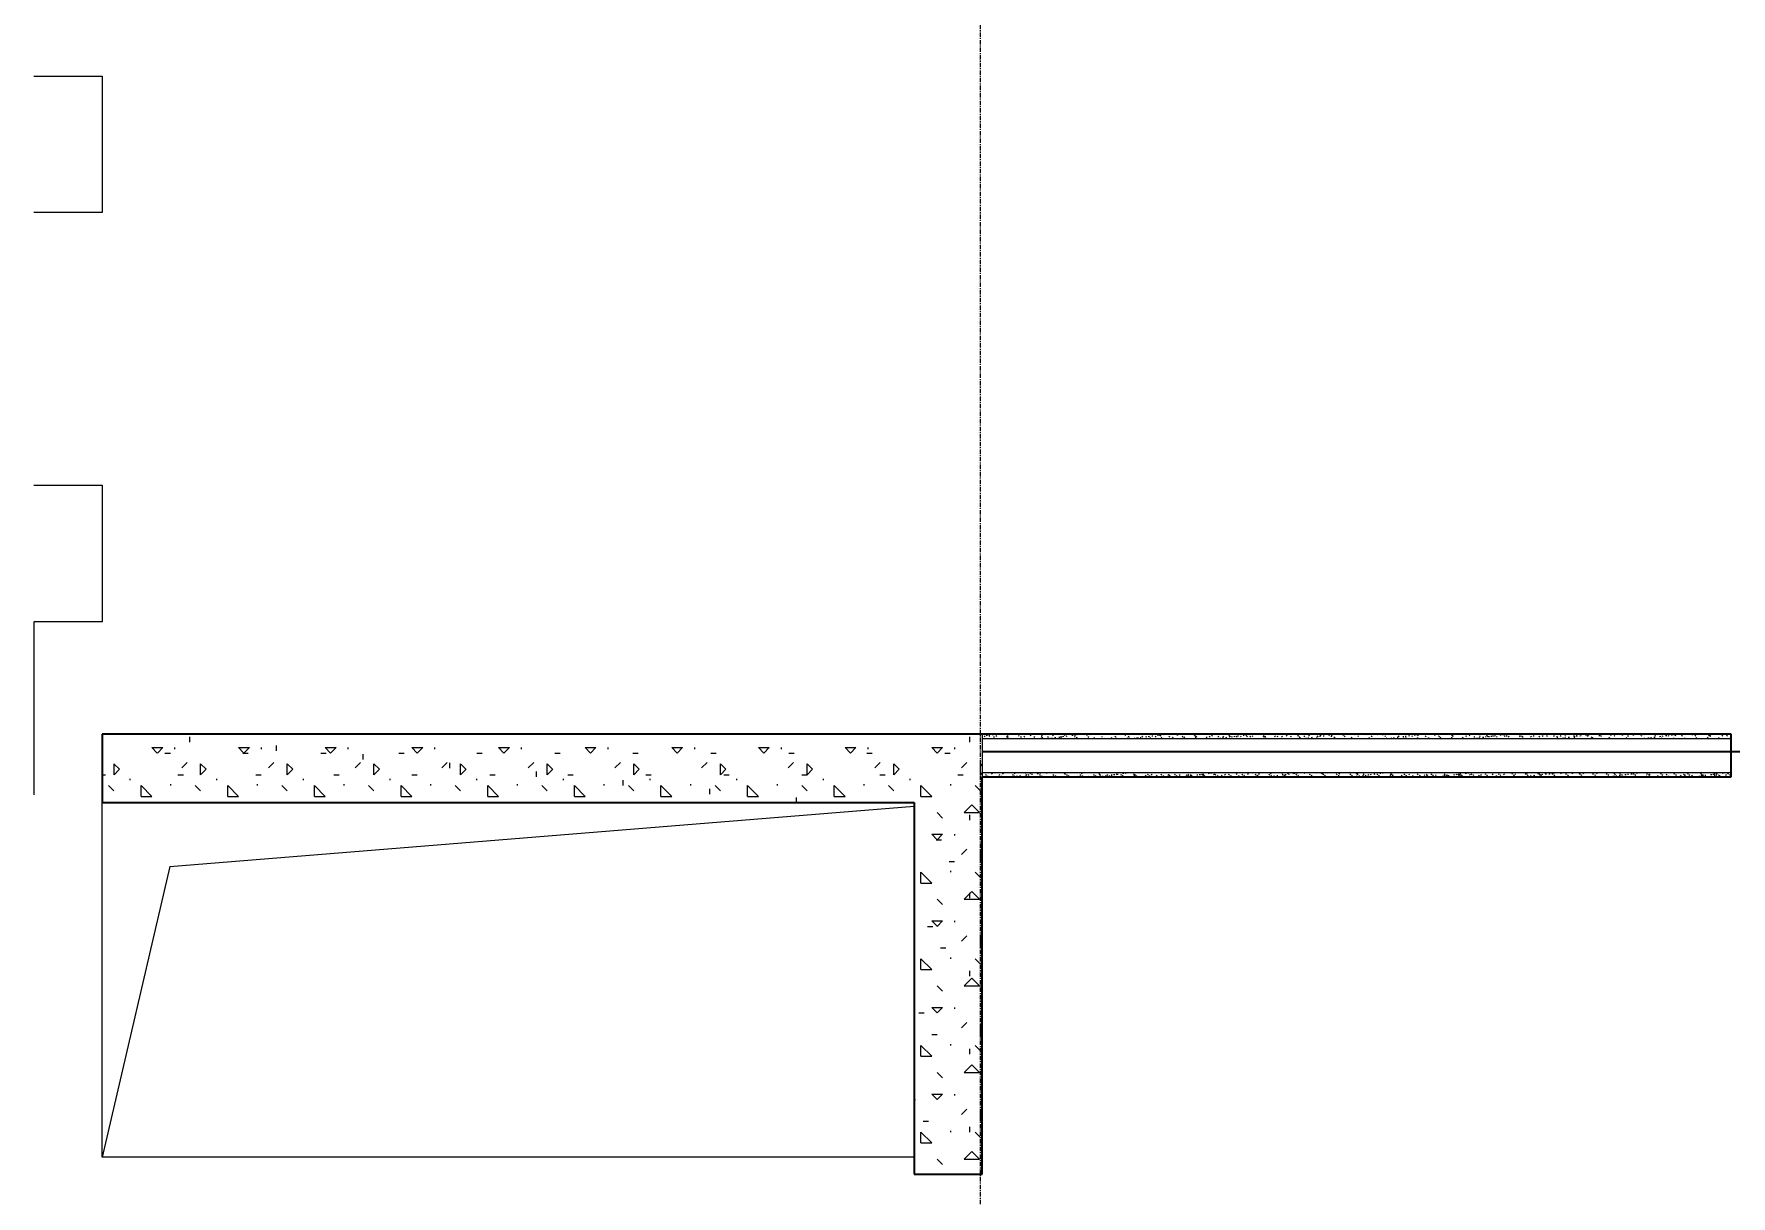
# Model space of a CAD drawing. Header units: millimetres. Extents: x -4948 to 42228, y -4856 to 69378.
# Drawn here: x 2734 to 7709, y 36928 to 40336 of the extents above; entities that cross this region are included whole.
import ezdxf

# ---------------------------------------------------------------- set-up
doc = ezdxf.new("R2010")
doc.units = ezdxf.units.MM
doc.linetypes.add('Линия сетки', pattern=[22.225, 12.7, -3.175, 3.175, -3.175])
for name, color, linetype, lineweight in [('A-DETL', 90, 'Continuous', 9), ('A-DETL-THIN', 151, 'Continuous', 13), ('A-FLOR', 192, 'Continuous', 13), ('A-WALL', 113, 'Continuous', 13), ('A-WALL-PATT', 111, 'Continuous', 13), ('I-WALL', 2, 'Continuous', 13), ('S-GRID', 1, 'Continuous', 30)]:
    doc.layers.add(name, color=color, linetype=linetype, lineweight=lineweight)

# ---------------------------------------------------------------- blocks, each defined once
blk = doc.blocks.new('27ELB-RD-AR-0000-BIM_rvt-1-1 этаж отм_ _0_000 лотки')
at = {"layer": 'A-DETL', "color": 252, "lineweight": 35}
blk.add_line((5513.9, 38232.1), (9708.9, 38232.1), dxfattribs=at)
at = {"layer": 'A-DETL-THIN', "color": 252, "lineweight": 9}
for q in [(5313.9, 38071.1), (2933.9, 37042.1)]:
    blk.add_line((3132.3, 37894.1), q, dxfattribs=at)
at = {"layer": 'A-WALL', "color": 252, "lineweight": 9}
for p, q in [((5513.9, 38282.1), (5513.9, 38269.6)), ((5513.9, 38269.6), (7708.9, 38269.6)), ((5513.9, 38269.6), (5513.9, 38169.6)), ((5513.9, 38169.6), (5513.9, 38157.1)), ((5513.9, 38169.6), (7708.9, 38169.6))]:
    blk.add_line(p, q, dxfattribs=at)
at = {"layer": 'A-WALL-PATT', "color": 252, "linetype": 'Continuous', "lineweight": 9}
for p, q in [((3190.9, 38258.7), (3190.9, 38274.6)), ((5476.9, 38258.7), (5476.9, 38274.6)), ((5519.7, 38275.3), (5522.4, 38277.4)), ((5525.5, 38279), (5528.8, 38279.5)), ((5532.7, 38280), (5536, 38280.4)), ((5533.7, 38277.7), (5536.2, 38275.4)), ((5543, 38281.4), (5546.3, 38281.8)), ((5546.5, 38275.4), (5549.3, 38273.6)), ((5554, 38276.6), (5556.7, 38278.6)), ((5584.5, 38277.3), (5586.9, 38275.1)), ((5586.1, 38275.5), (5588.9, 38273.7)), ((5586.9, 38275.1), (5586.9, 38275.1)), ((5586.9, 38275.1), (5589.3, 38272.9)), ((5587.3, 38277), (5590, 38279)), ((5619.8, 38276.8), (5622.4, 38278.9)), ((5625.6, 38275.6), (5628.4, 38273.8)), ((5636.1, 38276.1), (5638.5, 38273.9)), ((5654.1, 38278.1), (5656.7, 38280.1)), ((5665.2, 38275.7), (5668, 38273.8)), ((5686.9, 38275.7), (5689.2, 38273.6)), ((5687.3, 38278.5), (5690, 38280.5)), ((5689.2, 38273.6), (5689.2, 38273.6)), ((5689.2, 38273.6), (5691.7, 38271.3)), ((5704.7, 38275.7), (5707.5, 38273.9)), ((5708.1, 38270.2), (5711.4, 38270.6)), ((5715.3, 38271.2), (5718.6, 38271.6)), ((5719.8, 38278.3), (5722.5, 38280.4)), ((5725.6, 38272.5), (5729, 38273)), ((5738.5, 38274.6), (5740.9, 38272.3)), ((5742.3, 38274.7), (5745.6, 38275.1)), ((5744.3, 38275.8), (5747.1, 38274)), ((5749.5, 38275.7), (5752.8, 38276.1)), ((5754.1, 38279.6), (5756.8, 38281.6)), ((5759.8, 38277), (5763.1, 38277.5)), ((5776.5, 38279.2), (5779.8, 38279.6)), ((5783.7, 38280.2), (5787, 38280.6)), ((5783.8, 38275.9), (5786.6, 38274.1)), ((5787.4, 38280), (5790, 38282)), ((5789.3, 38274.1), (5791.6, 38272)), ((5791.6, 38272), (5791.6, 38272)), ((5791.6, 38272), (5794.1, 38269.7)), ((5794, 38281.5), (5797.3, 38282)), ((5806.5, 38269.6), (5807.2, 38270.1)), ((5819.8, 38279.9), (5822.5, 38281.9)), ((5823.4, 38275.9), (5826.2, 38274.1)), ((5830.9, 38282.1), (5832.3, 38280.9)), ((5839.2, 38269.6), (5840.4, 38270.6)), ((5840.9, 38273), (5843.3, 38270.8)), ((5854.1, 38281.1), (5855.5, 38282.1)), ((5862.9, 38276), (5865.7, 38274.2)), ((5871.9, 38269.6), (5872.9, 38270.4)), ((5881.3, 38282.1), (5881.5, 38281.9)), ((5887.4, 38281.5), (5888.2, 38282.1)), ((5891.7, 38272.6), (5894, 38270.4)), ((5894, 38270.4), (5894, 38270.4)), ((5894, 38270.4), (5894.9, 38269.6)), ((5902.5, 38276.1), (5905.3, 38274.3)), ((5904.6, 38269.6), (5907.2, 38271.6)), ((5919.9, 38281.4), (5920.8, 38282.1)), ((5931.6, 38282.1), (5932.2, 38281.6)), ((5932.2, 38281.6), (5932.2, 38281.6)), ((5932.2, 38281.6), (5934.7, 38279.3)), ((5937.8, 38270), (5940.5, 38272.1)), ((5942, 38276.2), (5944.8, 38274.4)), ((5943.2, 38271.5), (5945.3, 38269.6)), ((5959.1, 38270.4), (5962.5, 38270.8)), ((5966.3, 38271.3), (5969.6, 38271.8)), ((5970.3, 38269.9), (5973, 38271.9)), ((5976.6, 38272.7), (5980, 38273.1)), ((5981.6, 38276.2), (5984.4, 38274.4)), ((5982, 38282.1), (5983.9, 38280.3)), ((5993.3, 38274.9), (5996.6, 38275.3)), ((5994.1, 38271), (5995.6, 38269.6)), ((6000.5, 38275.8), (6003.8, 38276.3)), ((6004.6, 38271.1), (6007.3, 38273.1)), ((6010.8, 38277.2), (6014.1, 38277.6)), ((6021.1, 38276.3), (6023.9, 38274.5)), ((6027.5, 38279.4), (6030.8, 38279.8)), ((6032.3, 38282.1), (6034.6, 38280)), ((6034.6, 38280), (6034.6, 38280)), ((6034.6, 38280), (6037, 38277.8)), ((6034.7, 38280.3), (6038, 38280.8)), ((6037.8, 38271.5), (6040.5, 38273.6)), ((6045, 38281.7), (6048.2, 38282.1)), ((6045.6, 38269.9), (6046, 38269.6)), ((6060.7, 38276.4), (6063.5, 38274.6)), ((6070.3, 38271.4), (6073, 38273.4)), ((6083.8, 38281.1), (6086.3, 38278.8)), ((6100.2, 38276.4), (6103, 38274.6)), ((6104.6, 38272.6), (6107.3, 38274.7)), ((6134.6, 38280.6), (6137, 38278.5)), ((6137, 38278.5), (6137, 38278.5)), ((6137, 38278.5), (6139.4, 38276.2)), ((6137.9, 38273), (6140.5, 38275.1)), ((6139.8, 38276.5), (6142.6, 38274.7)), ((6170.4, 38272.9), (6173, 38274.9)), ((6179.3, 38276.6), (6182.1, 38274.8)), ((6186.2, 38279.5), (6188.7, 38277.2)), ((6204.7, 38274.1), (6207.3, 38276.2)), ((6210.1, 38270.5), (6213.5, 38271)), ((6217.3, 38271.5), (6220.6, 38271.9)), ((6218.9, 38276.7), (6221.7, 38274.9)), ((6227.6, 38272.8), (6231, 38273.3)), ((6237, 38279.1), (6239.3, 38276.9)), ((6237.9, 38274.5), (6240.6, 38276.6)), ((6239.3, 38276.9), (6239.3, 38276.9)), ((6239.3, 38276.9), (6241.8, 38274.6)), ((6244.3, 38275), (6247.7, 38275.5)), ((6251.5, 38276), (6254.8, 38276.4)), ((6258.4, 38276.7), (6261.2, 38274.9)), ((6261.8, 38277.3), (6265.2, 38277.8)), ((6270.4, 38274.4), (6273.1, 38276.4)), ((6278.5, 38279.5), (6281.8, 38280)), ((6285.7, 38280.5), (6289, 38280.9)), ((6288.6, 38277.9), (6291, 38275.7)), ((6296, 38281.8), (6298, 38282.1)), ((6298, 38276.8), (6300.8, 38275)), ((6304.7, 38275.6), (6307.4, 38277.7)), ((6337.5, 38276.9), (6340.3, 38275.1)), ((6337.9, 38276), (6340.6, 38278.1)), ((6339.4, 38277.5), (6341.7, 38275.4)), ((6341.7, 38275.4), (6341.7, 38275.4)), ((6341.7, 38275.4), (6344.2, 38273.1)), ((6370.4, 38275.9), (6373.1, 38277.9)), ((6377.1, 38277), (6379.9, 38275.2)), ((6391, 38276.4), (6393.4, 38274.1)), ((6404.7, 38277.1), (6407.4, 38279.2)), ((6416.6, 38277), (6419.4, 38275.2)), ((6438, 38277.6), (6440.6, 38279.6)), ((6441.8, 38275.9), (6444.1, 38273.8)), ((6444.1, 38273.8), (6444.1, 38273.8)), ((6444.1, 38273.8), (6446.6, 38271.5)), ((6456.2, 38277.1), (6459, 38275.3)), ((6461.2, 38270.7), (6464.5, 38271.1)), ((6468.3, 38271.6), (6471.6, 38272.1)), ((6470.5, 38277.4), (6473.1, 38279.4)), ((6478.6, 38273), (6482, 38273.4)), ((6493.3, 38274.8), (6495.8, 38272.6)), ((6495.3, 38275.2), (6498.7, 38275.6)), ((6495.7, 38277.2), (6498.5, 38275.4)), ((6502.5, 38276.1), (6505.8, 38276.6)), ((6504.8, 38278.6), (6507.4, 38280.7)), ((6512.8, 38277.5), (6516.2, 38277.9)), ((6529.5, 38279.7), (6532.9, 38280.1)), ((6535.3, 38277.2), (6538.1, 38275.4)), ((6536.7, 38280.6), (6540, 38281.1)), ((6538, 38279.1), (6540.7, 38281.1)), ((6544.2, 38274.4), (6546.5, 38272.2)), ((6546.5, 38272.2), (6546.5, 38272.2)), ((6546.5, 38272.2), (6549, 38270)), ((6547, 38282), (6547.7, 38282.1)), ((6570.5, 38278.9), (6573.2, 38280.9)), ((6574.8, 38277.3), (6577.6, 38275.5)), ((6586.1, 38282.1), (6587.2, 38281.1)), ((6591.1, 38269.6), (6591.1, 38269.6)), ((6595.7, 38273.3), (6598.2, 38271)), ((6604.8, 38280.1), (6607.4, 38282.1)), ((6614.4, 38277.4), (6617.2, 38275.6)), ((6638, 38280.6), (6640, 38282.1)), ((6646.6, 38272.8), (6648.9, 38270.7)), ((6648.9, 38270.7), (6648.9, 38270.7)), ((6648.9, 38270.7), (6650.1, 38269.6)), ((6653.9, 38277.5), (6656.7, 38275.7)), ((6656.4, 38269.6), (6657.9, 38270.7)), ((6670.5, 38280.4), (6672.7, 38282.1)), ((6686.8, 38282.1), (6687.1, 38281.8)), ((6687.1, 38281.8), (6687.1, 38281.8)), ((6687.1, 38281.8), (6689.5, 38279.6)), ((6689.1, 38269.6), (6691.1, 38271.1)), ((6693.5, 38277.5), (6696.3, 38275.7)), ((6698.1, 38271.7), (6700.4, 38269.6)), ((6704.8, 38281.6), (6705.4, 38282.1)), ((6712.2, 38270.9), (6715.5, 38271.3)), ((6719.3, 38271.8), (6722.7, 38272.2)), ((6721.8, 38269.6), (6723.6, 38271)), ((6729.7, 38273.2), (6733, 38273.6)), ((6733, 38277.6), (6735.8, 38275.8)), ((6737.1, 38282.1), (6738.8, 38280.6)), ((6738.1, 38282.1), (6738.1, 38282.1)), ((6746.4, 38275.4), (6749.7, 38275.8)), ((6748.9, 38271.3), (6750.8, 38269.6)), ((6753.5, 38276.3), (6756.8, 38276.7)), ((6755.3, 38270.2), (6757.9, 38272.2)), ((6763.8, 38277.7), (6767.2, 38278.1)), ((6770.6, 38281.9), (6770.8, 38282.1)), ((6772.6, 38277.7), (6775.4, 38275.9)), ((6780.5, 38279.9), (6783.9, 38280.3)), ((6787.5, 38282.1), (6789.5, 38280.3)), ((6787.7, 38280.8), (6791, 38281.2)), ((6788.5, 38270.6), (6791.2, 38272.6)), ((6789.5, 38280.3), (6789.5, 38280.3)), ((6789.5, 38280.3), (6791.9, 38278)), ((6800.5, 38270.1), (6801.1, 38269.6)), ((6812.1, 38277.7), (6814.9, 38275.9)), ((6821, 38270.4), (6823.6, 38272.5)), ((6838.7, 38281.3), (6841.2, 38279)), ((6851.3, 38269.7), (6851.4, 38269.6)), ((6851.7, 38277.8), (6854.5, 38276)), ((6855.3, 38271.7), (6857.9, 38273.7)), ((6888.5, 38272.1), (6891.2, 38274.1)), ((6889.5, 38280.9), (6891.8, 38278.7)), ((6891.2, 38277.9), (6894, 38276.1)), ((6891.8, 38278.7), (6891.8, 38278.7)), ((6891.8, 38278.7), (6894.3, 38276.4)), ((6921, 38271.9), (6923.7, 38274)), ((6930.8, 38278), (6933.6, 38276.2)), ((6941.1, 38279.7), (6943.5, 38277.5)), ((6955.3, 38273.2), (6958, 38275.2)), ((6963.2, 38271), (6966.5, 38271.5)), ((6970.3, 38278), (6973.1, 38276.2)), ((6970.3, 38272), (6973.7, 38272.4)), ((6980.7, 38273.3), (6984, 38273.8)), ((6988.6, 38273.6), (6991.2, 38275.6)), ((6991.9, 38279.3), (6994.2, 38277.1)), ((6994.2, 38277.1), (6994.2, 38277.1)), ((6994.2, 38277.1), (6996.7, 38274.9)), ((6997.4, 38275.5), (7000.7, 38276)), ((7004.5, 38276.5), (7007.8, 38276.9)), ((7009.8, 38278.1), (7012.7, 38276.3)), ((7014.8, 38277.8), (7018.2, 38278.3)), ((7021.1, 38273.4), (7023.7, 38275.5)), ((7031.6, 38280), (7034.9, 38280.5)), ((7038.7, 38281), (7042, 38281.4)), ((7043.5, 38278.2), (7045.9, 38275.9)), ((7049.4, 38278.2), (7052.2, 38276.4)), ((7055.4, 38274.7), (7058, 38276.7)), ((7088.6, 38275.1), (7091.3, 38277.1)), ((7088.9, 38278.3), (7091.8, 38276.5)), ((7094.3, 38277.7), (7096.6, 38275.6)), ((7096.6, 38275.6), (7096.6, 38275.6)), ((7096.6, 38275.6), (7099.1, 38273.3)), ((7121.1, 38274.9), (7123.7, 38277)), ((7128.5, 38278.3), (7131.3, 38276.5)), ((7145.8, 38276.6), (7148.3, 38274.3)), ((7155.4, 38276.2), (7158, 38278.2)), ((7168, 38278.4), (7170.9, 38276.6)), ((7188.6, 38276.6), (7191.3, 38278.6)), ((7196.7, 38276.2), (7199, 38274)), ((7199, 38274), (7199, 38274)), ((7199, 38274), (7201.5, 38271.8)), ((7207.6, 38278.5), (7210.4, 38276.7)), ((7214.2, 38271.2), (7217.5, 38271.6)), ((7221.1, 38276.4), (7223.8, 38278.5)), ((7221.3, 38272.1), (7224.7, 38272.6)), ((7231.7, 38273.5), (7235, 38273.9)), ((7247.1, 38278.5), (7250, 38276.7)), ((7248.2, 38275.1), (7250.7, 38272.8)), ((7248.4, 38275.7), (7251.7, 38276.1)), ((7255.4, 38277.7), (7258.1, 38279.7)), ((7255.5, 38276.6), (7258.8, 38277.1)), ((7265.8, 38278), (7269.2, 38278.4)), ((7282.6, 38280.2), (7285.9, 38280.6)), ((7286.7, 38278.6), (7289.5, 38276.8)), ((7288.7, 38278.1), (7291.3, 38280.1)), ((7289.7, 38281.1), (7293, 38281.6)), ((7299, 38274.6), (7301.4, 38272.5)), ((7301.4, 38272.5), (7301.4, 38272.5)), ((7301.4, 38272.5), (7303.9, 38270.2)), ((7321.2, 38277.9), (7323.8, 38280)), ((7326.2, 38278.7), (7329.1, 38276.9)), ((7341.2, 38282.1), (7342, 38281.4)), ((7350.6, 38273.5), (7353.1, 38271.2)), ((7355.5, 38279.2), (7358.1, 38281.2)), ((7365.8, 38278.8), (7368.6, 38277)), ((7388.7, 38279.6), (7391.4, 38281.6)), ((7401.4, 38273.1), (7403.8, 38270.9)), ((7403.8, 38270.9), (7403.8, 38270.9)), ((7403.8, 38270.9), (7405.2, 38269.6)), ((7405.3, 38278.8), (7408.2, 38277)), ((7408.3, 38269.6), (7408.5, 38269.7)), ((7421.2, 38279.5), (7423.8, 38281.5)), ((7441, 38269.6), (7441.8, 38270.2)), ((7441.9, 38282.1), (7442, 38282.1)), ((7442, 38282.1), (7442, 38282.1)), ((7442, 38282.1), (7444.4, 38279.8)), ((7444.9, 38278.9), (7447.7, 38277.1)), ((7453, 38271.9), (7455.5, 38269.7)), ((7455.5, 38280.7), (7457.3, 38282.1)), ((7465.2, 38271.4), (7468.5, 38271.8)), ((7472.3, 38272.3), (7475.7, 38272.7)), ((7473.7, 38269.6), (7474.3, 38270)), ((7482.7, 38273.7), (7486, 38274.1)), ((7484.4, 38279), (7487.3, 38277.2)), ((7488.7, 38281.1), (7490, 38282.1)), ((7492.3, 38282.1), (7493.6, 38280.8)), ((7499.4, 38275.9), (7502.7, 38276.3)), ((7503.8, 38271.5), (7505.9, 38269.6)), ((7506.4, 38269.6), (7508.6, 38271.2)), ((7506.5, 38276.8), (7509.8, 38277.2)), ((7516.8, 38278.2), (7520.2, 38278.6)), ((7521.2, 38281), (7522.7, 38282.1)), ((7524, 38279), (7526.8, 38277.2)), ((7533.6, 38280.4), (7536.9, 38280.8)), ((7539.1, 38269.6), (7541.8, 38271.7)), ((7540.7, 38281.3), (7544, 38281.7)), ((7542.6, 38282.1), (7544.3, 38280.5)), ((7544.3, 38280.5), (7544.3, 38280.5)), ((7544.3, 38280.5), (7546.8, 38278.2)), ((7555.4, 38270.4), (7556.2, 38269.6)), ((7563.5, 38279.1), (7566.4, 38277.3)), ((7571.8, 38269.6), (7574.3, 38271.5)), ((7593.6, 38281.5), (7596, 38279.3)), ((7603.1, 38279.2), (7605.9, 38277.4)), ((7605.9, 38270.7), (7608.6, 38272.8)), ((7606.2, 38269.9), (7606.6, 38269.6)), ((7639.2, 38271.1), (7641.8, 38273.2)), ((7642.6, 38279.3), (7645.5, 38277.5)), ((7644.4, 38281.1), (7646.7, 38278.9)), ((7646.7, 38278.9), (7646.7, 38278.9)), ((7646.7, 38278.9), (7649.2, 38276.7)), ((7671.7, 38271), (7674.3, 38273)), ((7682.2, 38279.3), (7685, 38277.5)), ((7695.9, 38280), (7698.4, 38277.7)), ((7701.6, 38269.6), (7702.8, 38269.8)), ((7706, 38272.2), (7708.6, 38274.3)), ((3095.5, 38227.1), (3079.6, 38243)), ((3079.7, 38242.9), (3111.5, 38242.9)), ((3095.6, 38227), (3111.5, 38242.9)), ((3117.8, 38227), (3133.7, 38227)), ((3147.2, 38238.9), (3147.2, 38242.9)), ((3349.5, 38227.1), (3333.6, 38243)), ((3333.7, 38242.9), (3365.5, 38242.9)), ((3346.4, 38227), (3362.3, 38227)), ((3349.6, 38227), (3365.5, 38242.9)), ((3401.2, 38238.9), (3401.2, 38242.9)), ((3444.9, 38233.3), (3444.9, 38249.2)), ((3575, 38227), (3590.9, 38227)), ((3603.5, 38227.1), (3587.6, 38243)), ((3587.7, 38242.9), (3619.5, 38242.9)), ((3603.6, 38227), (3619.5, 38242.9)), ((3655.2, 38238.9), (3655.2, 38242.9)), ((3698.9, 38207.9), (3698.9, 38223.8)), ((3803.6, 38227), (3819.5, 38227)), ((3857.5, 38227.1), (3841.6, 38243)), ((3841.7, 38242.9), (3873.5, 38242.9)), ((3857.6, 38227), (3873.5, 38242.9)), ((3909.2, 38238.9), (3909.2, 38242.9)), ((4032.2, 38227), (4048.1, 38227)), ((4111.5, 38227.1), (4095.6, 38243)), ((4095.7, 38242.9), (4127.5, 38242.9)), ((4111.6, 38227), (4127.5, 38242.9)), ((4163.2, 38238.9), (4163.2, 38242.9)), ((4260.8, 38227), (4276.7, 38227)), ((4365.5, 38227.1), (4349.6, 38243)), ((4349.7, 38242.9), (4381.5, 38242.9)), ((4365.6, 38227), (4381.5, 38242.9)), ((4417.2, 38238.9), (4417.2, 38242.9)), ((4489.4, 38227), (4505.3, 38227)), ((4619.5, 38227.1), (4603.6, 38243)), ((4603.7, 38242.9), (4635.5, 38242.9)), ((4619.6, 38227), (4635.5, 38242.9)), ((4671.2, 38238.9), (4671.2, 38242.9)), ((4718, 38227), (4733.9, 38227)), ((4873.5, 38227.1), (4857.6, 38243)), ((4857.7, 38242.9), (4889.5, 38242.9)), ((4873.6, 38227), (4889.5, 38242.9)), ((4925.2, 38238.9), (4925.2, 38242.9)), ((4946.6, 38227), (4962.5, 38227)), ((5127.5, 38227.1), (5111.6, 38243)), ((5111.7, 38242.9), (5143.5, 38242.9)), ((5127.6, 38227), (5143.5, 38242.9)), ((5175.2, 38227), (5191.1, 38227)), ((5179.2, 38238.9), (5179.2, 38242.9)), ((5381.5, 38227.1), (5365.6, 38243)), ((5365.7, 38242.9), (5397.5, 38242.9)), ((5381.6, 38227), (5397.5, 38242.9)), ((5403.8, 38227), (5419.7, 38227)), ((5433.2, 38238.9), (5433.2, 38242.9)), ((2933.9, 38163.5), (2943.2, 38163.5)), ((2984.4, 38179.5), (2968.5, 38195.3)), ((2968.6, 38163.5), (2968.6, 38195.2)), ((2968.6, 38163.5), (2984.5, 38179.4)), ((3155.9, 38163.5), (3171.8, 38163.5)), ((3167.1, 38183.3), (3182.9, 38199.2)), ((3238.4, 38179.5), (3222.5, 38195.3)), ((3222.6, 38163.5), (3222.6, 38195.2)), ((3222.6, 38163.5), (3238.5, 38179.4)), ((3384.5, 38163.5), (3400.4, 38163.5)), ((3421.1, 38183.3), (3436.9, 38199.2)), ((3492.4, 38179.5), (3476.5, 38195.3)), ((3476.6, 38163.5), (3476.6, 38195.2)), ((3476.6, 38163.5), (3492.5, 38179.4)), ((3613.1, 38163.5), (3629, 38163.5)), ((3675.1, 38183.3), (3690.9, 38199.2)), ((3746.4, 38179.5), (3730.5, 38195.3)), ((3730.6, 38163.5), (3730.6, 38195.2)), ((3730.6, 38163.5), (3746.5, 38179.4)), ((3841.7, 38163.5), (3857.6, 38163.5)), ((3929.1, 38183.3), (3944.9, 38199.2)), ((3952.9, 38182.6), (3952.9, 38198.4)), ((4000.4, 38179.5), (3984.5, 38195.3)), ((3984.6, 38163.5), (3984.6, 38195.2)), ((3984.6, 38163.5), (4000.5, 38179.4)), ((4070.3, 38163.5), (4086.2, 38163.5)), ((4183.1, 38183.3), (4198.9, 38199.2)), ((4206.9, 38157.1), (4206.9, 38173)), ((4254.4, 38179.5), (4238.5, 38195.3)), ((4238.6, 38163.5), (4238.6, 38195.2)), ((4238.6, 38163.5), (4254.5, 38179.4)), ((4298.9, 38163.5), (4314.8, 38163.5)), ((4437.1, 38183.3), (4452.9, 38199.2)), ((4508.4, 38179.5), (4492.5, 38195.3)), ((4492.6, 38163.5), (4492.6, 38195.2)), ((4492.6, 38163.5), (4508.5, 38179.4)), ((4527.5, 38163.5), (4543.4, 38163.5)), ((4691.1, 38183.3), (4706.9, 38199.2)), ((4762.4, 38179.5), (4746.5, 38195.3)), ((4746.6, 38163.5), (4746.6, 38195.2)), ((4746.6, 38163.5), (4762.5, 38179.4)), ((4756.1, 38163.5), (4772, 38163.5)), ((4945.1, 38183.3), (4960.9, 38199.2)), ((4984.7, 38163.5), (5000.6, 38163.5)), ((5016.4, 38179.5), (5000.5, 38195.3)), ((5000.6, 38163.5), (5000.6, 38195.2)), ((5000.6, 38163.5), (5016.5, 38179.4)), ((5199.1, 38183.3), (5214.9, 38199.2)), ((5213.3, 38163.5), (5229.2, 38163.5)), ((5270.4, 38179.5), (5254.5, 38195.3)), ((5254.6, 38163.5), (5254.6, 38195.2)), ((5254.6, 38163.5), (5270.5, 38179.4)), ((5441.9, 38163.5), (5457.8, 38163.5)), ((5453.1, 38183.3), (5468.9, 38199.2)), ((5513.9, 38190), (5508.5, 38195.3)), ((5508.6, 38163.5), (5508.6, 38195.2)), ((5508.6, 38163.5), (5513.9, 38168.7)), ((5523.4, 38163.8), (5526.2, 38162)), ((5528.7, 38160.4), (5531.5, 38158.6)), ((5540.9, 38166.1), (5543.5, 38168.2)), ((5551, 38169.6), (5552.9, 38167.9)), ((5561.5, 38160), (5563.9, 38157.7)), ((5562.9, 38163.9), (5565.7, 38162.1)), ((5568.3, 38160.5), (5571.1, 38158.7)), ((5573.4, 38166), (5576, 38168)), ((5601.3, 38169.6), (5602.1, 38168.9)), ((5602.5, 38164), (5605.3, 38162.2)), ((5606.5, 38158.2), (5609.8, 38158.6)), ((5607.7, 38167.2), (5610.3, 38169.2)), ((5607.8, 38160.6), (5610.6, 38158.8)), ((5612.3, 38159.6), (5614.6, 38157.4)), ((5613.7, 38159.1), (5617, 38159.6)), ((5624, 38160.5), (5627.3, 38160.9)), ((5640.7, 38162.7), (5644, 38163.1)), ((5640.9, 38167.6), (5643.5, 38169.6)), ((5642, 38164.1), (5644.8, 38162.3)), ((5647.4, 38160.7), (5650.2, 38158.8)), ((5647.9, 38163.6), (5651.2, 38164.1)), ((5651.7, 38169.6), (5652.8, 38168.6)), ((5652.8, 38168.6), (5652.8, 38168.6)), ((5652.8, 38168.6), (5655.3, 38166.3)), ((5658.2, 38165), (5661.5, 38165.4)), ((5663.8, 38158.4), (5665.3, 38157.1)), ((5673.4, 38167.5), (5676.1, 38169.5)), ((5674.9, 38167.2), (5678.2, 38167.6)), ((5681.6, 38164.1), (5684.4, 38162.3)), ((5682.1, 38168.1), (5685.4, 38168.6)), ((5686.9, 38160.7), (5689.7, 38158.9)), ((5692.4, 38169.5), (5693.2, 38169.6)), ((5702, 38169.6), (5704.5, 38167.3)), ((5707.7, 38168.7), (5708.9, 38169.6)), ((5721.1, 38164.2), (5723.9, 38162.4)), ((5726.5, 38160.8), (5729.3, 38159)), ((5740.9, 38169.1), (5741.5, 38169.6)), ((5752.8, 38169.1), (5755.2, 38167)), ((5755.2, 38167), (5755.2, 38167)), ((5755.2, 38167), (5757.7, 38164.7)), ((5758.1, 38157.2), (5760.8, 38159.3)), ((5760.7, 38164.3), (5763.5, 38162.5)), ((5766, 38160.9), (5768.8, 38159.1)), ((5773.4, 38169), (5774.2, 38169.6)), ((5791.4, 38157.7), (5794, 38159.7)), ((5800.2, 38164.4), (5803, 38162.6)), ((5804.4, 38168), (5806.9, 38165.8)), ((5805.6, 38160.9), (5808.4, 38159.1)), ((5823.8, 38157.5), (5826.5, 38159.5)), ((5839.8, 38164.4), (5842.6, 38162.6)), ((5845.1, 38161), (5847.9, 38159.2)), ((5855.2, 38167.6), (5857.6, 38165.4)), ((5857.5, 38158.3), (5860.8, 38158.8)), ((5857.6, 38165.4), (5857.6, 38165.4)), ((5857.6, 38165.4), (5860, 38163.2)), ((5858.2, 38158.7), (5860.8, 38160.8)), ((5864.7, 38159.3), (5868, 38159.7)), ((5875, 38160.7), (5878.3, 38161.1)), ((5879.3, 38164.5), (5882.1, 38162.7)), ((5884.7, 38161.1), (5887.5, 38159.3)), ((5891.4, 38159.2), (5894.1, 38161.2)), ((5891.7, 38162.8), (5895, 38163.3)), ((5898.9, 38163.8), (5902.2, 38164.2)), ((5906.8, 38166.5), (5909.3, 38164.2)), ((5909.2, 38165.2), (5912.5, 38165.6)), ((5918.9, 38164.6), (5921.7, 38162.8)), ((5923.9, 38159), (5926.5, 38161)), ((5924.2, 38161.2), (5927, 38159.4)), ((5925.9, 38167.3), (5929.2, 38167.8)), ((5933.1, 38168.3), (5936.4, 38168.7)), ((5957.6, 38166), (5960, 38163.9)), ((5958.2, 38160.2), (5960.8, 38162.3)), ((5958.4, 38164.6), (5961.2, 38162.8)), ((5960, 38163.9), (5960, 38163.9)), ((5960, 38163.9), (5962.4, 38161.6)), ((5963.8, 38161.2), (5966.6, 38159.4)), ((5991.4, 38160.7), (5994.1, 38162.7)), ((5998, 38164.7), (6000.8, 38162.9)), ((6003.3, 38161.3), (6006.1, 38159.5)), ((6009.2, 38164.9), (6011.7, 38162.6)), ((6023.9, 38160.5), (6026.6, 38162.5)), ((6037.5, 38164.8), (6040.3, 38163)), ((6042.9, 38161.4), (6045.7, 38159.6)), ((6058.2, 38161.7), (6060.9, 38163.8)), ((6060, 38164.5), (6062.3, 38162.3)), ((6062.3, 38162.3), (6062.3, 38162.3)), ((6062.3, 38162.3), (6064.8, 38160.1)), ((6077, 38164.9), (6079.9, 38163.1)), ((6082.4, 38161.4), (6085.2, 38159.6)), ((6091.5, 38162.2), (6094.1, 38164.2)), ((6108.5, 38158.5), (6111.9, 38158.9)), ((6111.6, 38163.3), (6114, 38161.1)), ((6115.7, 38159.5), (6119, 38159.9)), ((6116.6, 38164.9), (6119.4, 38163.1)), ((6122, 38161.5), (6124.8, 38159.7)), ((6123.9, 38162), (6126.6, 38164.1)), ((6126, 38160.8), (6129.4, 38161.3)), ((6142.7, 38163), (6146, 38163.4)), ((6149.9, 38164), (6153.2, 38164.4)), ((6156.1, 38165), (6159, 38163.2)), ((6158.3, 38163.2), (6160.9, 38165.3)), ((6160.2, 38165.3), (6163.5, 38165.8)), ((6161.5, 38161.6), (6164.3, 38159.8)), ((6162.4, 38162.9), (6164.7, 38160.8)), ((6164.7, 38160.8), (6164.7, 38160.8)), ((6164.7, 38160.8), (6167.2, 38158.5)), ((6176.9, 38167.5), (6180.2, 38167.9)), ((6184.1, 38168.5), (6187.4, 38168.9)), ((6191.5, 38163.7), (6194.2, 38165.7)), ((6195.7, 38165.1), (6198.5, 38163.3)), ((6201.1, 38161.7), (6203.9, 38159.9)), ((6214, 38161.8), (6216.4, 38159.5)), ((6224, 38163.5), (6226.6, 38165.6)), ((6235.2, 38165.1), (6238.1, 38163.3)), ((6240.6, 38161.7), (6243.4, 38159.9)), ((6258.3, 38164.8), (6260.9, 38166.8)), ((6264.8, 38161.4), (6267.1, 38159.2)), ((6267.1, 38159.2), (6267.1, 38159.2)), ((6267.1, 38159.2), (6269.4, 38157.1)), ((6274.8, 38165.2), (6277.6, 38163.4)), ((6280.2, 38161.8), (6283, 38160)), ((6291.5, 38165.2), (6294.2, 38167.2)), ((6306.1, 38169.6), (6307.8, 38168.1)), ((6314.3, 38165.3), (6317.2, 38163.5)), ((6316.3, 38160.2), (6318.8, 38158)), ((6319.7, 38161.9), (6322.5, 38160.1)), ((6324, 38165), (6326.7, 38167.1)), ((6353.9, 38165.4), (6356.7, 38163.6)), ((6356.5, 38169.6), (6357, 38169.1)), ((6358.3, 38166.3), (6361, 38168.3)), ((6359.3, 38162), (6362.1, 38160.2)), ((6359.5, 38158.7), (6362.9, 38159.1)), ((6366.7, 38159.6), (6370, 38160.1)), ((6367.2, 38159.8), (6369.5, 38157.6)), ((6377, 38161), (6380.4, 38161.4)), ((6391.6, 38166.7), (6394.2, 38168.7)), ((6393.4, 38165.4), (6396.3, 38163.6)), ((6393.7, 38163.2), (6397.1, 38163.6)), ((6398.8, 38162), (6401.6, 38160.2)), ((6400.9, 38164.1), (6404.2, 38164.6)), ((6406.8, 38169.6), (6407.7, 38168.8)), ((6407.7, 38168.8), (6407.7, 38168.8)), ((6407.7, 38168.8), (6410.1, 38166.5)), ((6411.2, 38165.5), (6414.5, 38165.9)), ((6418.7, 38158.7), (6420.4, 38157.1)), ((6424.1, 38166.5), (6426.7, 38168.6)), ((6427.9, 38167.7), (6431.2, 38168.1)), ((6433, 38165.5), (6435.8, 38163.7)), ((6435.1, 38168.6), (6438.4, 38169.1)), ((6438.4, 38162.1), (6441.2, 38160.3)), ((6457.1, 38169.6), (6459.4, 38167.6)), ((6458.4, 38167.8), (6460.7, 38169.6)), ((6472.5, 38165.6), (6475.4, 38163.8)), ((6477.9, 38162.2), (6480.7, 38160.4)), ((6491.6, 38168.2), (6493.4, 38169.6)), ((6507.7, 38169.4), (6510.1, 38167.2)), ((6509.8, 38157.1), (6511.4, 38158.3)), ((6510.1, 38167.2), (6510.1, 38167.2)), ((6510.1, 38167.2), (6512.5, 38165)), ((6512.1, 38165.7), (6514.9, 38163.9)), ((6517.5, 38162.2), (6520.3, 38160.4)), ((6524.1, 38168), (6526.1, 38169.6)), ((6542.5, 38157.1), (6544.7, 38158.7)), ((6551.6, 38165.7), (6554.5, 38163.9)), ((6557, 38162.3), (6559.8, 38160.5)), ((6558.4, 38169.3), (6558.8, 38169.6)), ((6559.3, 38168.3), (6561.8, 38166)), ((6575.2, 38157.1), (6577.2, 38158.6)), ((6591.2, 38165.8), (6594, 38164)), ((6596.6, 38162.4), (6599.4, 38160.6)), ((6608.8, 38157.8), (6611.5, 38159.8)), ((6610.1, 38167.8), (6612.4, 38165.7)), ((6610.6, 38158.8), (6613.9, 38159.3)), ((6612.4, 38165.7), (6612.4, 38165.7)), ((6612.4, 38165.7), (6614.9, 38163.4)), ((6617.7, 38159.8), (6621, 38160.2)), ((6624.1, 38169.5), (6624.2, 38169.6)), ((6628, 38161.1), (6631.4, 38161.6)), ((6630.7, 38165.9), (6633.6, 38164.1)), ((6636.1, 38162.5), (6638.9, 38160.7)), ((6642, 38158.2), (6644.7, 38160.2)), ((6644.7, 38163.3), (6648.1, 38163.8)), ((6651.9, 38164.3), (6655.2, 38164.7)), ((6661.7, 38166.7), (6664.1, 38164.4)), ((6662.2, 38165.6), (6665.5, 38166.1)), ((6670.3, 38165.9), (6673.1, 38164.1)), ((6674.5, 38158.1), (6677.2, 38160.1)), ((6675.6, 38162.5), (6678.5, 38160.7)), ((6678.9, 38167.8), (6682.3, 38168.3)), ((6686.1, 38168.8), (6689.4, 38169.2)), ((6708.8, 38159.3), (6711.5, 38161.3)), ((6709.8, 38166), (6712.7, 38164.2)), ((6712.5, 38166.3), (6714.8, 38164.1)), ((6714.8, 38164.1), (6714.8, 38164.1)), ((6714.8, 38164.1), (6717.3, 38161.9)), ((6715.2, 38162.6), (6718, 38160.8)), ((6742.1, 38159.7), (6744.7, 38161.8)), ((6749.4, 38166.1), (6752.2, 38164.3)), ((6754.7, 38162.7), (6757.6, 38160.9)), ((6764.1, 38165.1), (6766.5, 38162.9)), ((6774.6, 38159.6), (6777.2, 38161.6)), ((6788.9, 38166.2), (6791.8, 38164.4)), ((6794.3, 38162.7), (6797.1, 38160.9)), ((6808.9, 38160.8), (6811.5, 38162.8)), ((6814.9, 38164.7), (6817.2, 38162.6)), ((6817.2, 38162.6), (6817.2, 38162.6)), ((6817.2, 38162.6), (6819.7, 38160.3)), ((6828.5, 38166.2), (6831.3, 38164.4)), ((6833.8, 38162.8), (6836.7, 38161)), ((6842.1, 38161.2), (6844.8, 38163.3)), ((6861.6, 38159), (6864.9, 38159.4)), ((6866.4, 38163.6), (6868.9, 38161.3)), ((6868, 38166.3), (6870.9, 38164.5)), ((6868.7, 38159.9), (6872, 38160.4)), ((6873.4, 38162.9), (6876.2, 38161.1)), ((6874.6, 38161.1), (6877.3, 38163.1)), ((6879, 38161.3), (6882.4, 38161.7)), ((6895.8, 38163.5), (6899.1, 38163.9)), ((6902.9, 38164.4), (6906.2, 38164.9)), ((6907.6, 38166.4), (6910.4, 38164.6)), ((6908.9, 38162.3), (6911.6, 38164.3)), ((6912.9, 38163), (6915.8, 38161.2)), ((6913.2, 38165.8), (6916.6, 38166.2)), ((6917.3, 38163.1), (6919.6, 38161)), ((6919.6, 38161), (6919.6, 38161)), ((6919.6, 38161), (6922.1, 38158.7)), ((6929.9, 38168), (6933.3, 38168.4)), ((6937.1, 38168.9), (6940.4, 38169.4)), ((6942.1, 38162.7), (6944.8, 38164.8)), ((6947.1, 38166.4), (6950, 38164.6)), ((6952.5, 38163), (6955.3, 38161.2)), ((6968.8, 38162), (6971.3, 38159.8)), ((6974.6, 38162.6), (6977.3, 38164.6)), ((6986.7, 38166.5), (6989.5, 38164.7)), ((6992, 38163.1), (6994.9, 38161.3)), ((7008.9, 38163.8), (7011.6, 38165.8)), ((7019.7, 38161.6), (7022, 38159.4)), ((7022, 38159.4), (7022, 38159.4)), ((7022, 38159.4), (7024.5, 38157.2)), ((7026.2, 38166.6), (7029.1, 38164.8)), ((7031.6, 38163.2), (7034.4, 38161.4)), ((7042.2, 38164.2), (7044.8, 38166.3)), ((7061.3, 38169.6), (7062.6, 38168.3)), ((7065.8, 38166.7), (7068.6, 38164.9)), ((7071.1, 38163.3), (7074, 38161.5)), ((7071.2, 38160.5), (7073.7, 38158.2)), ((7074.7, 38164.1), (7077.3, 38166.1)), ((7105.3, 38166.7), (7108.2, 38164.9)), ((7109, 38165.3), (7111.6, 38167.3)), ((7110.7, 38163.3), (7113.5, 38161.5)), ((7111.6, 38169.6), (7111.9, 38169.3)), ((7112.6, 38159.2), (7115.9, 38159.6)), ((7119.7, 38160.1), (7123, 38160.5)), ((7122, 38160), (7124.4, 38157.9)), ((7130, 38161.5), (7133.4, 38161.9)), ((7142.2, 38165.7), (7144.9, 38167.8)), ((7144.9, 38166.8), (7147.7, 38165)), ((7146.8, 38163.7), (7150.1, 38164.1)), ((7150.2, 38163.4), (7153.1, 38161.6)), ((7153.9, 38164.6), (7157.2, 38165)), ((7161.9, 38169.6), (7162.6, 38169)), ((7162.6, 38169), (7162.6, 38169)), ((7162.6, 38169), (7165, 38166.8)), ((7164.2, 38166), (7167.6, 38166.4)), ((7173.6, 38158.9), (7175.6, 38157.1)), ((7174.7, 38165.6), (7177.4, 38167.6)), ((7181, 38168.2), (7184.3, 38168.6)), ((7184.4, 38166.9), (7187.3, 38165.1)), ((7188.1, 38169.1), (7191.4, 38169.5)), ((7189.8, 38163.5), (7192.6, 38161.7)), ((7209, 38166.8), (7211.7, 38168.9)), ((7212.3, 38169.6), (7214.3, 38167.8)), ((7224, 38167), (7226.8, 38165.2)), ((7224.4, 38158.5), (7225.9, 38157.1)), ((7229.3, 38163.5), (7232.2, 38161.7)), ((7242.2, 38167.2), (7244.9, 38169.3)), ((7262.6, 38169.6), (7264.9, 38167.5)), ((7263.5, 38167), (7266.4, 38165.2)), ((7264.9, 38167.5), (7264.9, 38167.5)), ((7264.9, 38167.5), (7267.4, 38165.2)), ((7268.9, 38163.6), (7271.7, 38161.8)), ((7274.7, 38167.1), (7277.4, 38169.1)), ((7303.1, 38167.1), (7305.9, 38165.3)), ((7308.4, 38163.7), (7311.3, 38161.9)), ((7309, 38168.3), (7310.7, 38169.6)), ((7314.2, 38168.5), (7316.6, 38166.2)), ((7342.3, 38168.7), (7343.4, 38169.6)), ((7342.6, 38167.2), (7345.5, 38165.4)), ((7348, 38163.8), (7350.8, 38162)), ((7359.8, 38157.1), (7362.1, 38158.9)), ((7363.6, 38159.3), (7366.9, 38159.8)), ((7365, 38168.1), (7367.3, 38165.9)), ((7367.3, 38165.9), (7367.3, 38165.9)), ((7367.3, 38165.9), (7369.8, 38163.7)), ((7370.7, 38160.3), (7374, 38160.7)), ((7374.8, 38168.6), (7376.1, 38169.6)), ((7381, 38161.6), (7384.4, 38162.1)), ((7382.2, 38167.2), (7385, 38165.4)), ((7387.5, 38163.8), (7390.4, 38162)), ((7392.7, 38157.3), (7395.4, 38159.3)), ((7397.8, 38163.8), (7401.1, 38164.3)), ((7404.9, 38164.8), (7408.2, 38165.2)), ((7415.2, 38166.1), (7418.6, 38166.6)), ((7416.6, 38166.9), (7419, 38164.7)), ((7421.7, 38167.3), (7424.6, 38165.5)), ((7425.2, 38157.1), (7427.8, 38159.1)), ((7427.1, 38163.9), (7429.9, 38162.1)), ((7432, 38168.3), (7435.3, 38168.8)), ((7439.1, 38169.3), (7441.6, 38169.6)), ((7459.5, 38158.3), (7462.2, 38160.4)), ((7461.3, 38167.4), (7464.1, 38165.6)), ((7466.6, 38164), (7469.5, 38162.2)), ((7467.4, 38166.5), (7469.7, 38164.4)), ((7469.7, 38164.4), (7469.7, 38164.4)), ((7469.7, 38164.4), (7472.2, 38162.1)), ((7492.7, 38158.8), (7495.4, 38160.8)), ((7500.8, 38167.5), (7503.7, 38165.7)), ((7506.2, 38164), (7509, 38162.2)), ((7518.9, 38165.4), (7521.4, 38163.1)), ((7525.2, 38158.6), (7527.9, 38160.6)), ((7540.4, 38167.5), (7543.2, 38165.7)), ((7545.7, 38164.1), (7548.6, 38162.3)), ((7559.5, 38159.8), (7562.2, 38161.9)), ((7569.8, 38164.9), (7572.1, 38162.8)), ((7572.1, 38162.8), (7572.1, 38162.8)), ((7572.1, 38162.8), (7574.6, 38160.5)), ((7579.9, 38167.6), (7582.8, 38165.8)), ((7585.3, 38164.2), (7588.1, 38162.4)), ((7592.8, 38160.3), (7595.4, 38162.3)), ((7614.6, 38159.5), (7617.9, 38159.9)), ((7619.5, 38167.7), (7622.3, 38165.9)), ((7621.3, 38163.8), (7623.8, 38161.6)), ((7621.7, 38160.4), (7625.1, 38160.9)), ((7624.8, 38164.3), (7627.7, 38162.5)), ((7625.3, 38160.1), (7627.9, 38162.1)), ((7632.1, 38161.8), (7635.4, 38162.2)), ((7648.8, 38164), (7652.1, 38164.4)), ((7655.9, 38164.9), (7659.2, 38165.4)), ((7659, 38167.7), (7661.9, 38165.9)), ((7659.6, 38161.3), (7662.2, 38163.4)), ((7664.4, 38164.3), (7667.2, 38162.5)), ((7666.2, 38166.3), (7669.6, 38166.7)), ((7672.1, 38163.4), (7674.5, 38161.2)), ((7674.5, 38161.2), (7674.5, 38161.2)), ((7674.5, 38161.2), (7677, 38159)), ((7683, 38168.5), (7686.3, 38168.9)), ((7690.1, 38169.4), (7691.3, 38169.6)), ((7692.8, 38161.8), (7695.5, 38163.8)), ((7698.6, 38167.8), (7701.4, 38166)), ((7703.9, 38164.4), (7706.8, 38162.6)), ((2968.5, 38116), (2952.6, 38131.8)), ((3016.3, 38147.6), (3016.3, 38151.6)), ((3048, 38100), (3048, 38131.7)), ((3079.7, 38100), (3048, 38131.7)), ((3135.3, 38131.7), (3135.3, 38135.7)), ((3222.5, 38116), (3206.6, 38131.8)), ((3270.3, 38147.6), (3270.3, 38151.6)), ((3302, 38100), (3302, 38131.7)), ((3333.7, 38100), (3302, 38131.7)), ((3389.3, 38131.7), (3389.3, 38135.7)), ((3476.5, 38116), (3460.6, 38131.8)), ((3524.3, 38147.6), (3524.3, 38151.6)), ((3556, 38100), (3556, 38131.7)), ((3587.7, 38100), (3556, 38131.7)), ((3643.3, 38131.7), (3643.3, 38135.7)), ((3730.5, 38116), (3714.6, 38131.8)), ((3778.3, 38147.6), (3778.3, 38151.6)), ((3810, 38100), (3810, 38131.7)), ((3841.7, 38100), (3810, 38131.7)), ((3897.3, 38131.7), (3897.3, 38135.7)), ((3984.5, 38116), (3968.6, 38131.8)), ((4032.2, 38147.6), (4032.2, 38151.6)), ((4064, 38100), (4064, 38131.7)), ((4095.7, 38100), (4064, 38131.7)), ((4151.3, 38131.7), (4151.3, 38135.7)), ((4238.5, 38116), (4222.6, 38131.8)), ((4286.3, 38147.6), (4286.3, 38151.6)), ((4318, 38100), (4318, 38131.7)), ((4349.7, 38100), (4318, 38131.7)), ((4405.3, 38131.7), (4405.3, 38135.7)), ((4460.9, 38131.7), (4460.9, 38147.6)), ((4492.5, 38116), (4476.6, 38131.8)), ((4540.3, 38147.6), (4540.3, 38151.6)), ((4572, 38100), (4572, 38131.7)), ((4603.7, 38100), (4572, 38131.7)), ((4659.3, 38131.7), (4659.3, 38135.7)), ((4714.9, 38106.3), (4714.9, 38122.2)), ((4746.5, 38116), (4730.6, 38131.8)), ((4794.3, 38147.6), (4794.3, 38151.6)), ((4826, 38100), (4826, 38131.7)), ((4857.7, 38100), (4826, 38131.7)), ((4913.3, 38131.7), (4913.3, 38135.7)), ((5000.5, 38116), (4984.6, 38131.8)), ((5048.3, 38147.6), (5048.3, 38151.6)), ((5080, 38100), (5080, 38131.7)), ((5111.7, 38100), (5080, 38131.7)), ((5167.3, 38131.7), (5167.3, 38135.7)), ((5254.5, 38116), (5238.6, 38131.8)), ((5302.3, 38147.6), (5302.3, 38151.6)), ((5334, 38100), (5334, 38131.7)), ((5365.7, 38100), (5334, 38131.7)), ((5421.3, 38131.7), (5421.3, 38135.7)), ((5508.5, 38116), (5492.6, 38131.8)), ((5513.9, 38157.5), (5514.3, 38157.1)), ((5614.6, 38157.4), (5614.6, 38157.4)), ((5614.6, 38157.4), (5615, 38157.1)), ((5659.9, 38157.1), (5660.7, 38157.8)), ((5692.6, 38157.1), (5694, 38158.2)), ((5714.7, 38158), (5715.6, 38157.1)), ((5725.3, 38157.1), (5726.5, 38158)), ((6369.5, 38157.6), (6369.5, 38157.6)), ((6369.5, 38157.6), (6370.1, 38157.1)), ((6444.5, 38157.1), (6444.6, 38157.2)), ((6469.5, 38158.2), (6470.8, 38157.1)), ((6521.1, 38157.1), (6521.1, 38157.1)), ((6847.1, 38157.1), (6848.2, 38157.2)), ((7096.8, 38157.1), (7099.2, 38157.4)), ((7124.4, 38157.9), (7124.4, 38157.9)), ((7124.4, 38157.9), (7125.2, 38157.1)), ((7261.7, 38157.1), (7262.1, 38157.4)), ((7276, 38157.4), (7276.3, 38157.1)), ((7294.4, 38157.1), (7295.3, 38157.8)), ((7327.1, 38157.1), (7327.8, 38157.6)), ((7346.9, 38157.1), (7350.2, 38157.6)), ((7597.9, 38157.3), (7601.2, 38157.7)), ((3048, 38100), (3079.7, 38100)), ((3302, 38100), (3333.7, 38100)), ((3556, 38100), (3587.7, 38100)), ((3810, 38100), (3841.7, 38100)), ((4064, 38100), (4095.7, 38100)), ((4318, 38100), (4349.7, 38100)), ((4572, 38100), (4603.7, 38100)), ((4826, 38100), (4857.7, 38100)), ((4968.9, 38082.1), (4968.9, 38096.8)), ((5080, 38100), (5111.7, 38100)), ((5334, 38100), (5365.7, 38100)), ((5461, 38052.3), (5483.4, 38074.8)), ((5505.9, 38052.3), (5483.4, 38074.8)), ((5397.4, 38036.6), (5381.5, 38052.5)), ((5461, 38052.4), (5505.9, 38052.4)), ((5476.9, 38030.1), (5476.9, 38046)), ((5381.5, 37973.1), (5365.6, 37989)), ((5365.7, 37988.9), (5397.5, 37988.9)), ((5378.4, 37973), (5394.3, 37973)), ((5381.6, 37973), (5397.5, 37988.9)), ((5433.2, 37984.9), (5433.2, 37988.9)), ((5453.1, 37929.3), (5468.9, 37945.2)), ((5513.9, 37936), (5508.5, 37941.3)), ((5508.6, 37909.5), (5508.6, 37941.2)), ((5508.6, 37909.5), (5513.9, 37914.7)), ((5334, 37846), (5334, 37877.7)), ((5365.7, 37846), (5334, 37877.7)), ((5416.6, 37909.5), (5432.4, 37909.5)), ((5421.3, 37877.7), (5421.3, 37881.7)), ((5508.5, 37862), (5492.6, 37877.8)), ((5334, 37846), (5365.7, 37846)), ((5461, 37798.3), (5483.4, 37820.8)), ((5476.9, 37801.6), (5476.9, 37817.4)), ((5505.9, 37798.3), (5483.4, 37820.8)), ((5397.4, 37782.6), (5381.5, 37798.5)), ((5461, 37798.4), (5505.9, 37798.4)), ((5353.1, 37719), (5368.9, 37719)), ((5381.5, 37719.1), (5365.6, 37735)), ((5365.7, 37734.9), (5397.5, 37734.9)), ((5381.6, 37719), (5397.5, 37734.9)), ((5433.2, 37730.9), (5433.2, 37734.9)), ((5453.1, 37675.3), (5468.9, 37691.2)), ((5513.9, 37682), (5508.5, 37687.3)), ((5508.6, 37655.5), (5508.6, 37687.2)), ((5334, 37592), (5334, 37623.7)), ((5365.7, 37592), (5334, 37623.7)), ((5391.1, 37655.5), (5407, 37655.5)), ((5421.3, 37623.7), (5421.3, 37627.7)), ((5508.5, 37608), (5492.6, 37623.8)), ((5508.6, 37655.5), (5513.9, 37660.7)), ((5334, 37592), (5365.7, 37592)), ((5461, 37544.3), (5483.4, 37566.8)), ((5476.9, 37572.9), (5476.9, 37588.8)), ((5505.9, 37544.3), (5483.4, 37566.8)), ((5397.4, 37528.6), (5381.5, 37544.5)), ((5461, 37544.4), (5505.9, 37544.4)), ((5327.6, 37465), (5343.5, 37465)), ((5381.5, 37465.1), (5365.6, 37481)), ((5365.7, 37480.9), (5397.5, 37480.9)), ((5381.6, 37465), (5397.5, 37480.9)), ((5433.2, 37476.9), (5433.2, 37480.9)), ((5453.1, 37421.3), (5468.9, 37437.2)), ((5513.9, 37428), (5508.5, 37433.3)), ((5508.6, 37401.5), (5508.6, 37433.2)), ((5334, 37338), (5334, 37369.7)), ((5365.7, 37338), (5334, 37369.7)), ((5365.7, 37401.5), (5381.6, 37401.5)), ((5421.3, 37369.7), (5421.3, 37373.7)), ((5508.5, 37354), (5492.6, 37369.8)), ((5508.6, 37401.5), (5513.9, 37406.7)), ((5334, 37338), (5365.7, 37338)), ((5461, 37290.3), (5483.4, 37312.8)), ((5476.9, 37344.3), (5476.9, 37360.2)), ((5505.9, 37290.3), (5483.4, 37312.8)), ((5397.4, 37274.6), (5381.5, 37290.5)), ((5461, 37290.4), (5505.9, 37290.4)), ((5381.5, 37211.1), (5365.6, 37227)), ((5365.7, 37226.9), (5397.5, 37226.9)), ((5381.6, 37211), (5397.5, 37226.9)), ((5433.2, 37222.9), (5433.2, 37226.9)), ((5313.9, 37211), (5318.1, 37211)), ((5453.1, 37167.3), (5468.9, 37183.2)), ((5513.9, 37174), (5508.5, 37179.3)), ((5508.6, 37147.5), (5508.6, 37179.2)), ((5334, 37084), (5334, 37115.7)), ((5365.7, 37084), (5334, 37115.7)), ((5340.3, 37147.5), (5356.2, 37147.5)), ((5421.3, 37115.7), (5421.3, 37119.7)), ((5476.9, 37115.7), (5476.9, 37131.6)), ((5508.5, 37100), (5492.6, 37115.8)), ((5508.6, 37147.5), (5513.9, 37152.7)), ((5334, 37084), (5365.7, 37084)), ((5397.4, 37020.6), (5381.5, 37036.5)), ((5461, 37036.3), (5483.4, 37058.8)), ((5461, 37036.4), (5505.9, 37036.4)), ((5505.9, 37036.3), (5483.4, 37058.8))]:
    blk.add_line(p, q, dxfattribs=at)
at = {"layer": 'I-WALL', "color": 252, "lineweight": 35}
for p, q in [((5313.9, 38282.1), (2933.9, 38282.1)), ((2933.9, 38282.1), (2933.9, 38082.1)), ((5513.9, 38282.1), (5313.9, 38282.1)), ((7708.9, 38282.1), (5513.9, 38282.1)), ((7708.9, 38157.1), (7708.9, 38282.1)), ((5513.9, 36992.1), (5513.9, 38157.1)), ((5513.9, 38157.1), (7708.9, 38157.1)), ((2933.9, 38082.1), (5313.9, 38082.1)), ((5313.9, 38082.1), (5313.9, 36992.1)), ((5313.9, 36992.1), (5513.9, 36992.1))]:
    blk.add_line(p, q, dxfattribs=at)
blk = doc.blocks.new('27ELB-RD-KR2-0000-BIM_rvt-1-1 этаж отм_ _0_000 лотки')
at = {"layer": 'A-FLOR', "color": 252, "lineweight": 15}
for p, q in [((2733.9, 40212.1), (2933.9, 40212.1)), ((2933.9, 40212.1), (2933.9, 39812.1)), ((2933.9, 39812.1), (2733.9, 39812.1)), ((2733.9, 39012.1), (2933.9, 39012.1)), ((2933.9, 39012.1), (2933.9, 38612.1)), ((2933.9, 38612.1), (2733.9, 38612.1)), ((2733.9, 38612.1), (2733.9, 38104.8)), ((2933.9, 37042.1), (2933.9, 38082.1)), ((5313.9, 37042.1), (2933.9, 37042.1))]:
    blk.add_line(p, q, dxfattribs=at)
at = {"layer": 'S-GRID', "color": 252, "linetype": 'Линия сетки', "lineweight": 9}
blk.add_line((5508.9, -4856.4), (5508.9, 68377.9), dxfattribs=at)

msp = doc.modelspace()

# ---------------------------------------------------------------- block references
at = {"lineweight": 5}
for name in ['27ELB-RD-KR2-0000-BIM_rvt-1-1 этаж отм_ _0_000 лотки', '27ELB-RD-AR-0000-BIM_rvt-1-1 этаж отм_ _0_000 лотки']:
    msp.add_blockref(name, (0, 0), dxfattribs=at)

doc.saveas('drawing.dxf')
